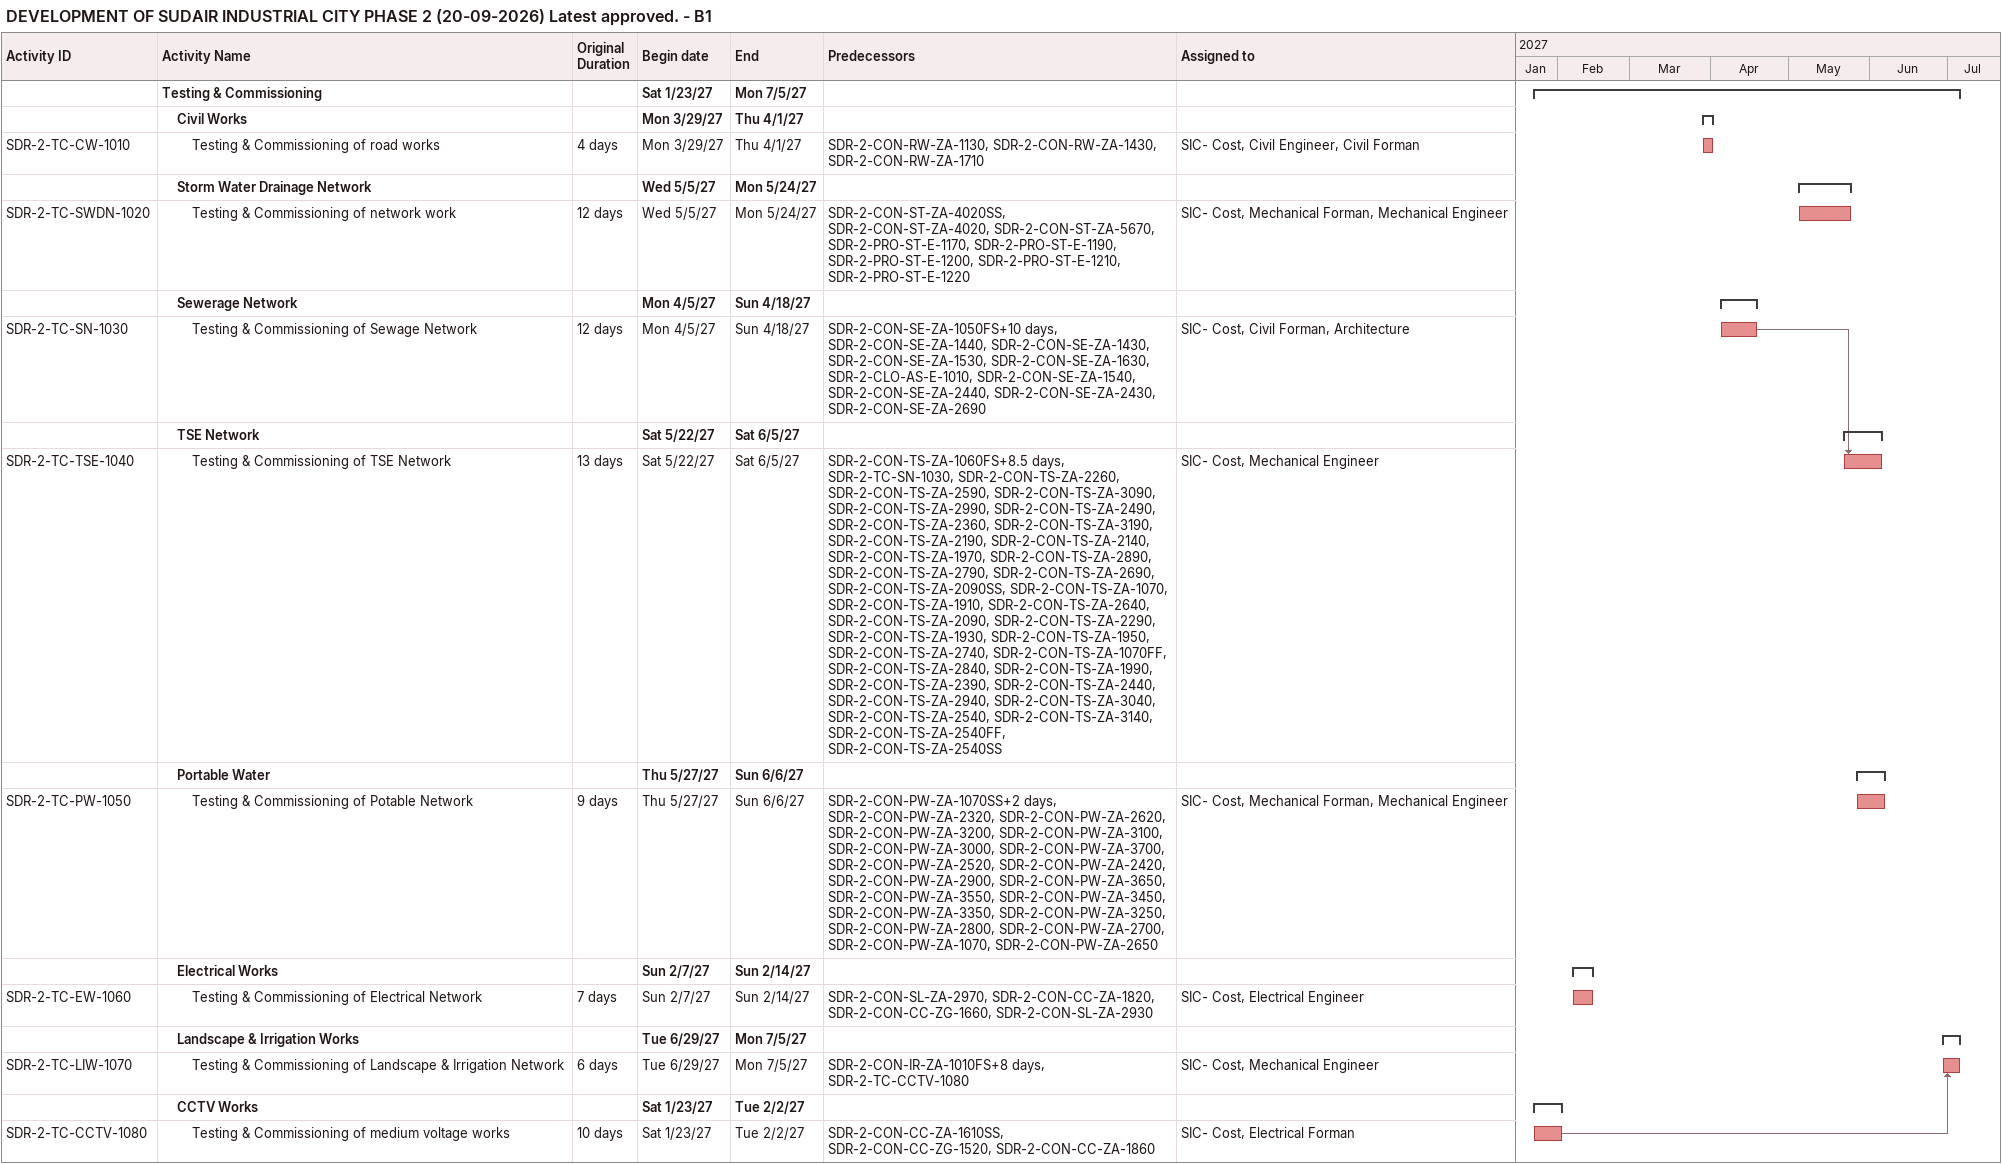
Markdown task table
DEVELOPMENT OF SUDAIR INDUSTRIAL CITY PHASE 2 (20-09-2026) Latest approved. - B1

| ID | Level | Task | Original duration | Start | Finish | Predecessors | Resources |
|---|---|---|---|---|---|---|---|
|  | 1 | **Testing & Commissioning** |  | 2027-01-23 | 2027-07-05 |  |  |
|  | 2 | **Civil Works** |  | 2027-03-29 | 2027-04-01 |  |  |
| SDR-2-TC-CW-1010 | 3 | Testing & Commissioning of road works | 4d | 2027-03-29 | 2027-04-01 | SDR-2-CON-RW-ZA-1130, SDR-2-CON-RW-ZA-1430, SDR-2-CON-RW-ZA-1710 | SIC- Cost, Civil Engineer, Civil Forman |
|  | 2 | **Storm Water Drainage Network** |  | 2027-05-05 | 2027-05-24 |  |  |
| SDR-2-TC-SWDN-1020 | 3 | Testing & Commissioning of network work | 12d | 2027-05-05 | 2027-05-24 | SDR-2-CON-ST-ZA-4020SS, SDR-2-CON-ST-ZA-4020, SDR-2-CON-ST-ZA-5670, SDR-2-PRO-ST-E-1170, SDR-2-PRO-ST-E-1190, SDR-2-PRO-ST-E-1200, SDR-2-PRO-ST-E-1210, SDR-2-PRO-ST-E-1220 | SIC- Cost, Mechanical Forman, Mechanical Engineer |
|  | 2 | **Sewerage Network** |  | 2027-04-05 | 2027-04-18 |  |  |
| SDR-2-TC-SN-1030 | 3 | Testing & Commissioning of Sewage Network | 12d | 2027-04-05 | 2027-04-18 | SDR-2-CON-SE-ZA-1050FS+10d, SDR-2-CON-SE-ZA-1440, SDR-2-CON-SE-ZA-1430, SDR-2-CON-SE-ZA-1530, SDR-2-CON-SE-ZA-1630, SDR-2-CLO-AS-E-1010, SDR-2-CON-SE-ZA-1540, SDR-2-CON-SE-ZA-2440, SDR-2-CON-SE-ZA-2430, SDR-2-CON-SE-ZA-2690 | SIC- Cost, Civil Forman, Architecture |
|  | 2 | **TSE Network** |  | 2027-05-22 | 2027-06-05 |  |  |
| SDR-2-TC-TSE-1040 | 3 | Testing & Commissioning of TSE Network | 13d | 2027-05-22 | 2027-06-05 | SDR-2-CON-TS-ZA-1060FS+8.5d, SDR-2-TC-SN-1030, SDR-2-CON-TS-ZA-2260, SDR-2-CON-TS-ZA-2590, SDR-2-CON-TS-ZA-3090, SDR-2-CON-TS-ZA-2990, SDR-2-CON-TS-ZA-2490, SDR-2-CON-TS-ZA-2360, SDR-2-CON-TS-ZA-3190, SDR-2-CON-TS-ZA-2190, SDR-2-CON-TS-ZA-2140, SDR-2-CON-TS-ZA-1970, SDR-2-CON-TS-ZA-2890, SDR-2-CON-TS-ZA-2790, SDR-2-CON-TS-ZA-2690, SDR-2-CON-TS-ZA-2090SS, SDR-2-CON-TS-ZA-1070, SDR-2-CON-TS-ZA-1910, SDR-2-CON-TS-ZA-2640, SDR-2-CON-TS-ZA-2090, SDR-2-CON-TS-ZA-2290, SDR-2-CON-TS-ZA-1930, SDR-2-CON-TS-ZA-1950, SDR-2-CON-TS-ZA-2740, SDR-2-CON-TS-ZA-1070FF, SDR-2-CON-TS-ZA-2840, SDR-2-CON-TS-ZA-1990, SDR-2-CON-TS-ZA-2390, SDR-2-CON-TS-ZA-2440, SDR-2-CON-TS-ZA-2940, SDR-2-CON-TS-ZA-3040, SDR-2-CON-TS-ZA-2540, SDR-2-CON-TS-ZA-3140, SDR-2-CON-TS-ZA-2540FF, SDR-2-CON-TS-ZA-2540SS | SIC- Cost, Mechanical Engineer |
|  | 2 | **Portable Water** |  | 2027-05-27 | 2027-06-06 |  |  |
| SDR-2-TC-PW-1050 | 3 | Testing & Commissioning of Potable Network | 9d | 2027-05-27 | 2027-06-06 | SDR-2-CON-PW-ZA-1070SS+2d, SDR-2-CON-PW-ZA-2320, SDR-2-CON-PW-ZA-2620, SDR-2-CON-PW-ZA-3200, SDR-2-CON-PW-ZA-3100, SDR-2-CON-PW-ZA-3000, SDR-2-CON-PW-ZA-3700, SDR-2-CON-PW-ZA-2520, SDR-2-CON-PW-ZA-2420, SDR-2-CON-PW-ZA-2900, SDR-2-CON-PW-ZA-3650, SDR-2-CON-PW-ZA-3550, SDR-2-CON-PW-ZA-3450, SDR-2-CON-PW-ZA-3350, SDR-2-CON-PW-ZA-3250, SDR-2-CON-PW-ZA-2800, SDR-2-CON-PW-ZA-2700, SDR-2-CON-PW-ZA-1070, SDR-2-CON-PW-ZA-2650 | SIC- Cost, Mechanical Forman, Mechanical Engineer |
|  | 2 | **Electrical Works** |  | 2027-02-07 | 2027-02-14 |  |  |
| SDR-2-TC-EW-1060 | 3 | Testing & Commissioning of Electrical Network | 7d | 2027-02-07 | 2027-02-14 | SDR-2-CON-SL-ZA-2970, SDR-2-CON-CC-ZA-1820, SDR-2-CON-CC-ZG-1660, SDR-2-CON-SL-ZA-2930 | SIC- Cost, Electrical Engineer |
|  | 2 | **Landscape & Irrigation Works** |  | 2027-06-29 | 2027-07-05 |  |  |
| SDR-2-TC-LIW-1070 | 3 | Testing & Commissioning of Landscape & Irrigation Network | 6d | 2027-06-29 | 2027-07-05 | SDR-2-CON-IR-ZA-1010FS+8d, SDR-2-TC-CCTV-1080 | SIC- Cost, Mechanical Engineer |
|  | 2 | **CCTV Works** |  | 2027-01-23 | 2027-02-02 |  |  |
| SDR-2-TC-CCTV-1080 | 3 | Testing & Commissioning of medium voltage works | 10d | 2027-01-23 | 2027-02-02 | SDR-2-CON-CC-ZA-1610SS, SDR-2-CON-CC-ZG-1520, SDR-2-CON-CC-ZA-1860 | SIC- Cost, Electrical Forman |
